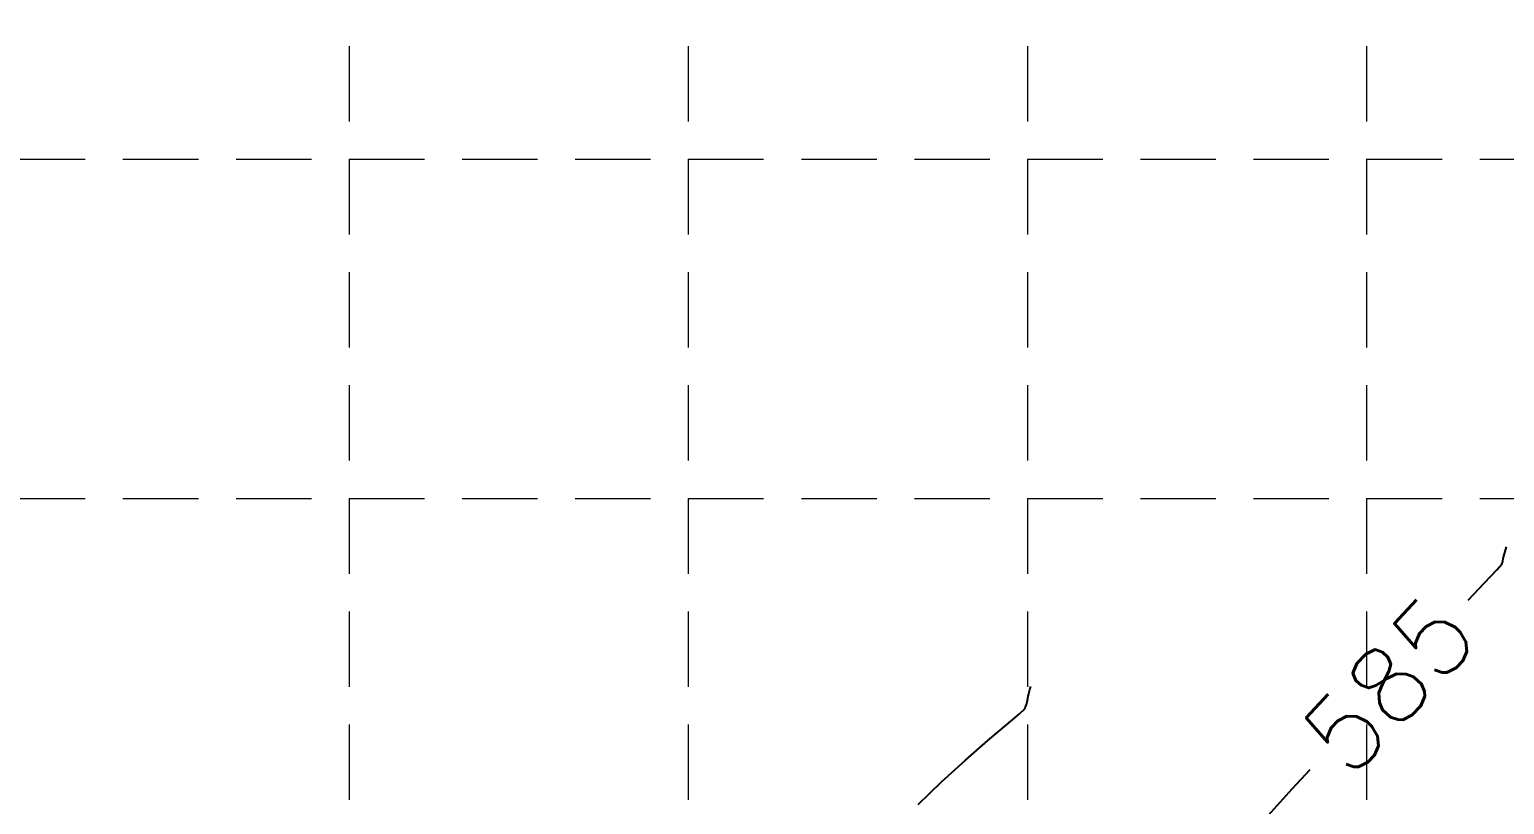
# Model space of a CAD drawing. Header units: inches. Extents: x 2547543 to 2548696, y 7125653 to 7126375.
# Drawn here: x 2548228.6 to 2548306.9, y 7126196.1 to 7126237.3 of the extents above; entities that cross this region are included whole.
import ezdxf

# ---------------------------------------------------------------- set-up
doc = ezdxf.new("R2010")
doc.units = ezdxf.units.IN
doc.header["$MEASUREMENT"] = 0
doc.linetypes.add('HIDDEN', pattern=[0.375, 0.25, -0.125])
for name, color, linetype in [('CONT-MJR', 6, 'Continuous'), ('CONT-MNR', 14, 'Continuous'), ('GRID', 254, 'HIDDEN')]:
    doc.layers.add(name, color=color, linetype=linetype)
doc.styles.add('L80', font='simplex', dxfattribs={"height": 3.2})

msp = doc.modelspace()

# ---------------------------------------------------------------- linework, layer by layer
at = {"layer": 'CONT-MJR', "color": 35, "elevation": 585}
for points in [[(2548306.897877775, 7126209.42687678), (2548306.996621498, 7126209.810305959)], [(2548306.503735856, 7126208.603431315), (2548306.756694041, 7126208.8786499)], [(2548306.756694041, 7126208.8786499), (2548306.804243573, 7126209.023006305)], [(2548306.804243573, 7126209.023006305), (2548306.833586019, 7126209.177227135)], [(2548304.967367066, 7126206.969207282), (2548305.821616533, 7126207.876746312)], [(2548294.350585041, 7126195.540499634), (2548295.635276251, 7126196.959908655)]]:
    msp.add_lwpolyline(points, dxfattribs=at)
at = {"layer": 'CONT-MJR', "color": 35, "extrusion": (0.9684029263196039, -0.2493908023476964, 0), "elevation": 690576.7703987511}
msp.add_lwpolyline([(7536566.106648509, 585), (7536566.364443729, 585)], dxfattribs=at)
at = {"layer": 'CONT-MJR', "color": 35, "extrusion": (0.7291104627567102, -0.6843960352739458, 0), "elevation": -3019151.98053869}
msp.add_lwpolyline([(6939843.123694887, 585), (6939844.120368287, 585)], dxfattribs=at)
at = {"layer": 'CONT-MJR', "color": 35, "extrusion": (0.7365444878895913, -0.6763891020407262, 0), "elevation": -2943148.859002143}
msp.add_lwpolyline([(6972400.486915088, 585.0000000000009), (6972401.886041803, 585.0000000000009)], dxfattribs=at)
at = {"layer": 'CONT-MNR', "color": 35, "extrusion": (0.9908492376411864, -0.1349732872307702, 0), "elevation": 1563116.007591011}
msp.add_lwpolyline([(7404941.51789991, 586.0000000000009), (7404941.641391731, 586.0000000000009)], dxfattribs=at)
at = {"layer": 'CONT-MNR', "color": 35, "elevation": 586}
for points in [[(2548281.619556945, 7126201.874282872), (2548281.633091398, 7126201.926838154)], [(2548281.712855329, 7126202.2365674), (2548281.755139394, 7126202.400759549)], [(2548281.548607817, 7126201.483505519), (2548281.602888848, 7126201.751921095)], [(2548280.476884154, 7126200.365469629), (2548281.167774225, 7126200.949731275)]]:
    msp.add_lwpolyline(points, dxfattribs=at)
at = {"layer": 'CONT-MNR', "color": 35, "extrusion": (0.9684029252446411, -0.2493908065218566, 0), "elevation": 690554.1418611256}
msp.add_lwpolyline([(7536552.803555564, 586), (7536552.910275152, 586)], dxfattribs=at)
at = {"layer": 'CONT-MNR', "color": 35, "extrusion": (0.9684029273430159, -0.2493907983737119, 0), "elevation": 690554.2052737013}
msp.add_lwpolyline([(7536552.904464826, 586), (7536553.117580337, 586)], dxfattribs=at)
at = {"layer": 'CONT-MNR', "color": 35, "extrusion": (0.6764175088150709, -0.7365184001560406, 0), "elevation": -3524876.123420335}
msp.add_lwpolyline([(6697143.062569661, 586), (6697143.442574111, 586)], dxfattribs=at)
at = {"layer": 'CONT-MNR', "color": 35, "extrusion": (0.9394404394353334, -0.3427122127289128, 0), "elevation": -48277.54093515873}
msp.add_lwpolyline([(7567968.766777079, 586.0000000000005), (7567969.061348795, 586.0000000000005)], dxfattribs=at)
at = {"layer": 'CONT-MNR', "color": 35, "extrusion": (0.6468985945718145, -0.7625760344654238, 0), "elevation": -3785790.556434732}
msp.add_lwpolyline([(6553185.319200464, 586), (6553186.621827432, 586)], dxfattribs=at)
at = {"layer": 'CONT-MNR', "color": 35, "extrusion": (0.6561258147656092, -0.7546515190458213, 0), "elevation": -3705805.342523244}
msp.add_lwpolyline([(6598744.878017154, 586), (6598746.451281566, 586)], dxfattribs=at)
at = {"layer": 'CONT-MNR', "color": 35, "extrusion": (0.6714278531964594, -0.7410699278421665, 0), "elevation": -3570026.375366631}
msp.add_lwpolyline([(6673178.849801055, 586), (6673180.567092279, 586)], dxfattribs=at)
at = {"layer": 'CONT-MNR', "color": 35, "extrusion": (0.6941870639873273, -0.7197946375131274, 0), "elevation": -3360417.684134794}
msp.add_lwpolyline([(6781148.407781473, 586.0000000000009), (6781150.143626057, 586.0000000000009)], dxfattribs=at)
at = {"layer": 'GRID', "color": 252, "linetype": 'HIDDEN', "lineweight": 0, "ltscale": 16}
for p, q in [((2548245.583313592, 7126356.376313465), (2548245.583313592, 7125726.296813901)), ((2548263.583313592, 7126356.376313465), (2548263.583313592, 7125726.296813901)), ((2548281.583313592, 7126356.376313465), (2548281.583313592, 7125726.296813901)), ((2548299.583313591, 7126356.376313465), (2548299.583313591, 7125726.296813901)), ((2547561.583313602, 7126230.376313467), (2548677.583313586, 7126230.376313467)), ((2547561.583313602, 7126212.376313467), (2548677.583313586, 7126212.376313467))]:
    msp.add_line(p, q, dxfattribs=at)

# ---------------------------------------------------------------- texts
at = {"layer": 'CONT-MJR', "color": 35, "insert": (2548295.786922973, 7126200.104777065, 585), "char_height": 4, "width": 15.04761904761904, "attachment_point": 1, "rotation": 46.87692928237041, "style": 'L80'}
msp.add_mtext('\\Fsimplex.shx;\\W1.0000000000;\\T1.0000000000;\\o\\l585', dxfattribs=at)

doc.saveas('drawing.dxf')
